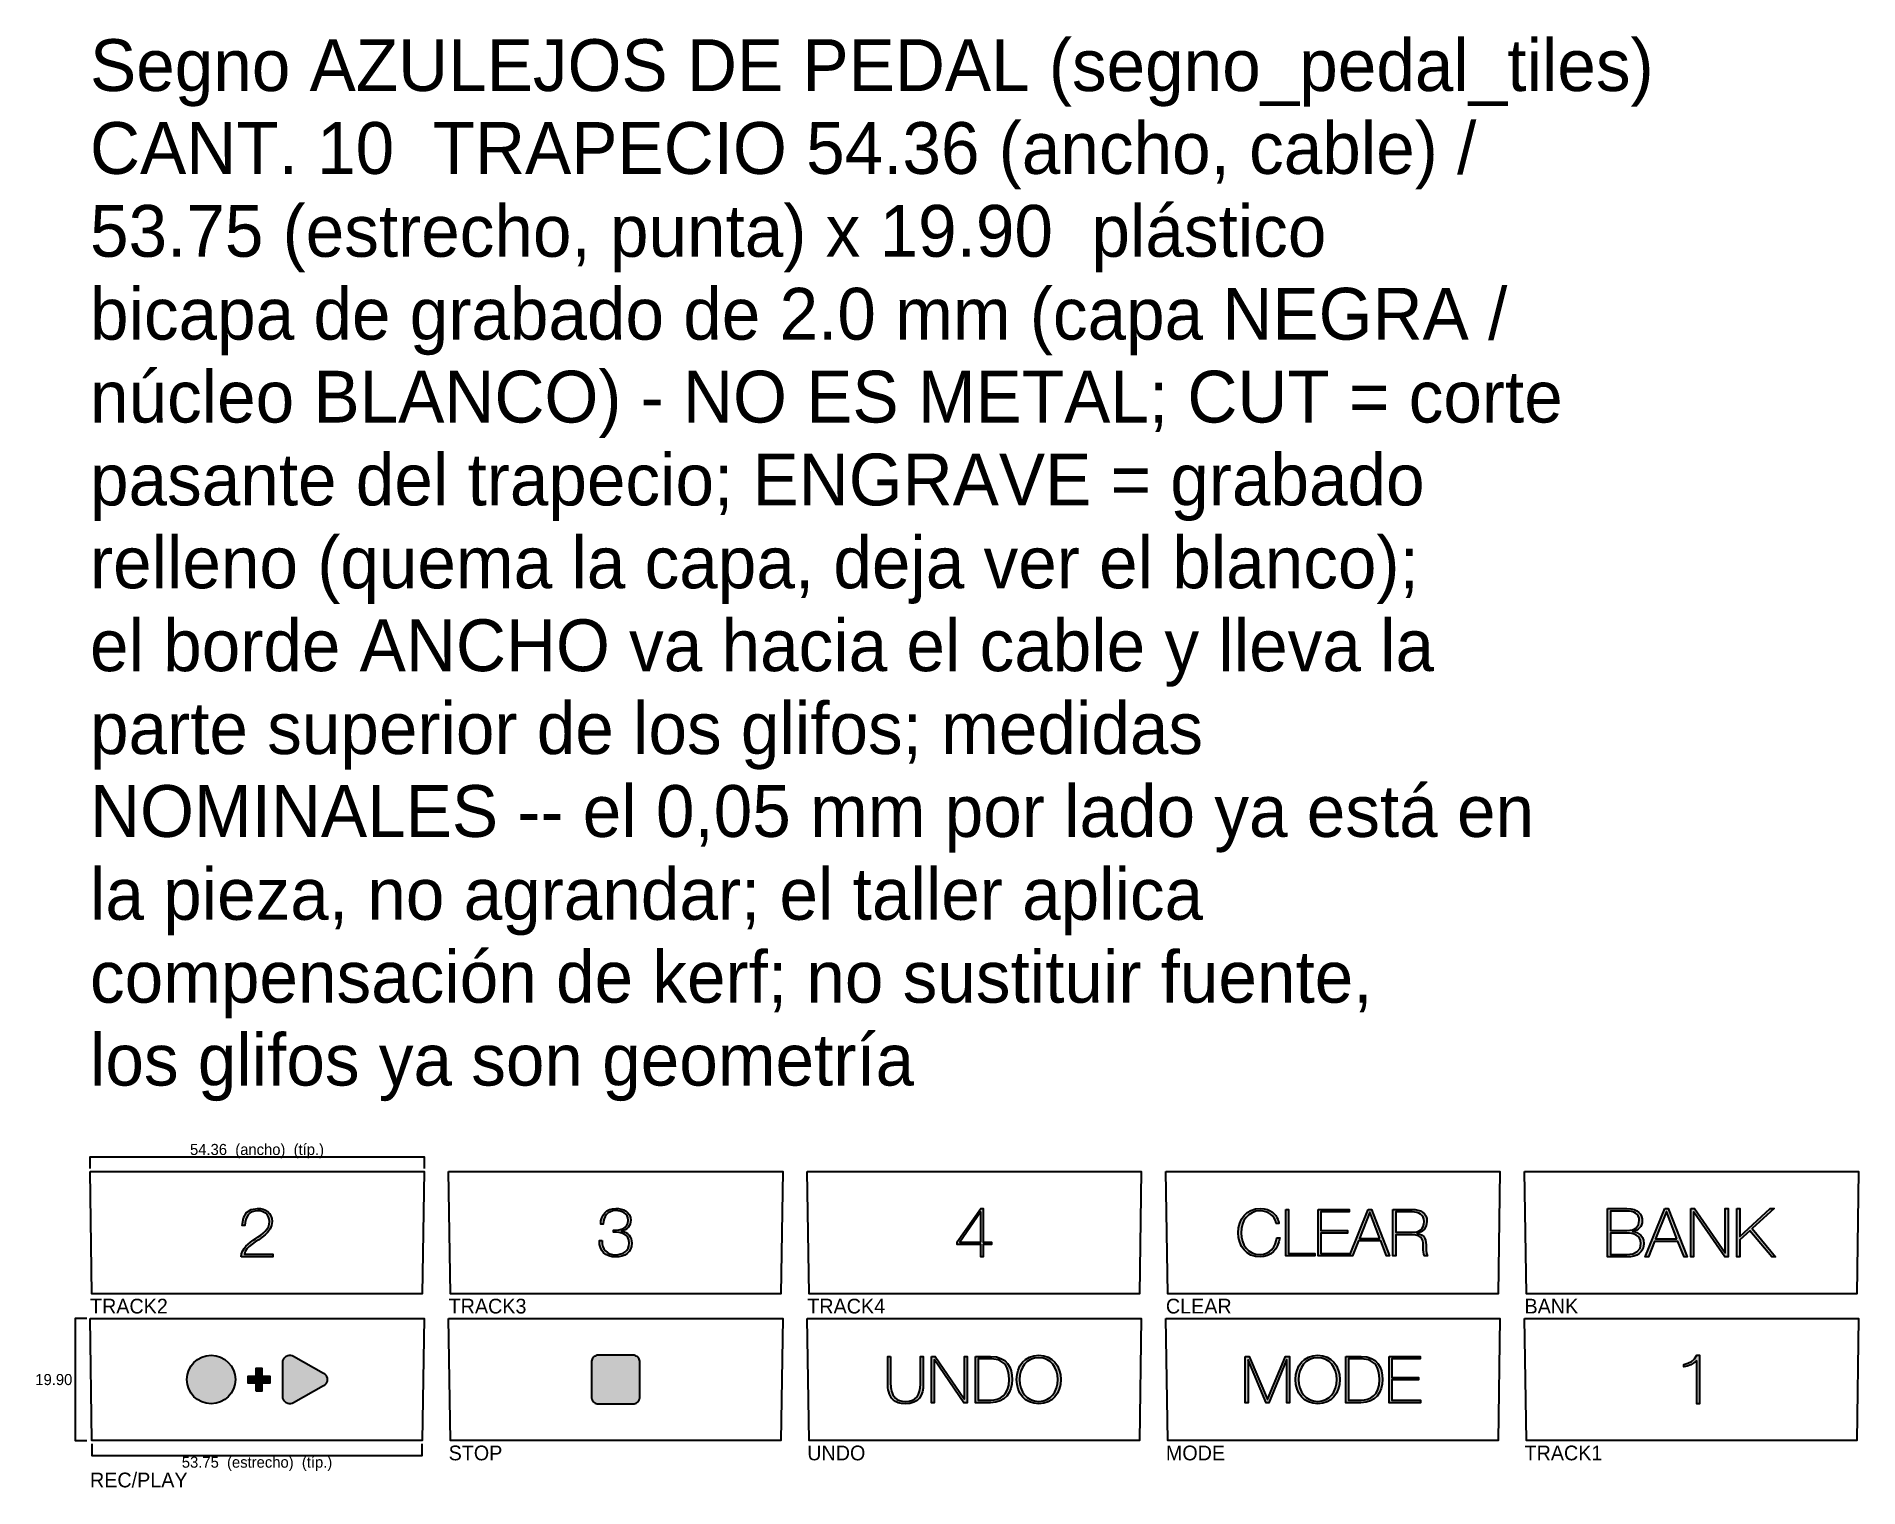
# Model space of a CAD drawing. Header units: millimetres. Extents: x -9 to 288, y -8 to 229.
import ezdxf
from ezdxf.enums import TextEntityAlignment as Align

# ---------------------------------------------------------------- set-up
doc = ezdxf.new("R2010")
doc.units = ezdxf.units.MM
doc.header["$LTSCALE"] = 4.6
for name, color, linetype in [('CUT', 7, 'Continuous'), ('ENGRAVE', 3, 'Continuous'), ('NOTE', 8, 'Continuous')]:
    doc.layers.add(name, color=color, linetype=linetype)

msp = doc.modelspace()

# ---------------------------------------------------------------- hatches: boundary and pattern name
at = {"layer": 'ENGRAVE'}
for points in [[(24.59, 29.9), (24.67, 30.41), (24.84, 30.87), (25.08, 31.29), (25.38, 31.66), (25.74, 32), (26.13, 32.32), (26.54, 32.62), (26.97, 32.9), (27.38, 33.19), (27.79, 33.47), (28.17, 33.77), (28.51, 34.08), (28.8, 34.43), (29.03, 34.8), (29.17, 35.22), (29.22, 35.68), (29.18, 36.06), (29.06, 36.4), (28.88, 36.7), (28.64, 36.95), (28.35, 37.15), (28.03, 37.3), (27.68, 37.4), (27.3, 37.43), (26.81, 37.38), (26.38, 37.24), (26.02, 37.02), (25.73, 36.74), (25.5, 36.39), (25.34, 35.98), (25.24, 35.53), (25.21, 35.04), (24.78, 35.04), (24.99, 36.27), (25.46, 37.13), (26.21, 37.63), (27.24, 37.8), (27.72, 37.77), (28.17, 37.67), (28.58, 37.51), (28.93, 37.28), (29.23, 36.98), (29.45, 36.61), (29.6, 36.18), (29.64, 35.67), (29.56, 35.03), (29.32, 34.46), (28.96, 33.96), (28.51, 33.51), (28, 33.1), (27.46, 32.71), (26.9, 32.34), (26.39, 31.98), (25.92, 31.6), (25.53, 31.21), (25.25, 30.79), (25.13, 30.33), (29.77, 30.33), (29.77, 29.9), (24.59, 29.9)], [(83.33, 32.56), (83.35, 32.05), (83.46, 31.6), (83.64, 31.21), (83.9, 30.88), (84.22, 30.62), (84.6, 30.43), (85.05, 30.3), (85.56, 30.26), (85.97, 30.29), (86.37, 30.39), (86.75, 30.54), (87.08, 30.75), (87.35, 31.01), (87.56, 31.34), (87.7, 31.72), (87.75, 32.15), (87.69, 32.64), (87.52, 33.05), (87.27, 33.37), (86.94, 33.61), (86.55, 33.77), (86.11, 33.87), (85.65, 33.91), (85.18, 33.91), (85.18, 34.27), (85.6, 34.27), (86.03, 34.31), (86.43, 34.4), (86.79, 34.55), (87.11, 34.77), (87.35, 35.05), (87.52, 35.42), (87.57, 35.87), (87.52, 36.25), (87.39, 36.57), (87.18, 36.84), (86.91, 37.06), (86.6, 37.22), (86.26, 37.34), (85.9, 37.41), (85.56, 37.44), (85.09, 37.39), (84.68, 37.27), (84.34, 37.07), (84.06, 36.81), (83.84, 36.5), (83.67, 36.13), (83.57, 35.71), (83.52, 35.26), (83.1, 35.26), (83.14, 35.8), (83.27, 36.29), (83.48, 36.72), (83.76, 37.09), (84.12, 37.39), (84.54, 37.61), (85.02, 37.75), (85.56, 37.8), (86.01, 37.77), (86.46, 37.69), (86.87, 37.55), (87.23, 37.35), (87.54, 37.08), (87.78, 36.75), (87.94, 36.35), (87.99, 35.87), (87.96, 35.54), (87.88, 35.23), (87.76, 34.95), (87.58, 34.7), (87.36, 34.49), (87.1, 34.32), (86.81, 34.2), (86.5, 34.13), (86.5, 34.1), (86.86, 34.03), (87.19, 33.89), (87.48, 33.71), (87.72, 33.47), (87.91, 33.19), (88.05, 32.87), (88.14, 32.52), (88.17, 32.15), (88.11, 31.62), (87.96, 31.16), (87.71, 30.78), (87.39, 30.46), (87.01, 30.21), (86.56, 30.04), (86.07, 29.93), (85.56, 29.9), (84.96, 29.94), (84.42, 30.08), (83.96, 30.29), (83.57, 30.59), (83.27, 30.97), (83.05, 31.42), (82.93, 31.95), (82.91, 32.56)], [(186.85, 33.85), (186.91, 34.65), (187.09, 35.4), (187.39, 36.07), (187.79, 36.65), (188.3, 37.13), (188.92, 37.49), (189.64, 37.72), (190.44, 37.8), (191.06, 37.76), (191.59, 37.63), (192.04, 37.43), (192.41, 37.19), (192.71, 36.92), (192.95, 36.63), (193.14, 36.33), (193.27, 36.05), (193.37, 35.8), (193.43, 35.59), (193.46, 35.44), (193.47, 35.37), (193, 35.37), (192.89, 35.82), (192.7, 36.22), (192.44, 36.57), (192.12, 36.86), (191.75, 37.09), (191.34, 37.26), (190.9, 37.36), (190.44, 37.4), (189.74, 37.33), (189.12, 37.11), (188.58, 36.78), (188.13, 36.35), (187.78, 35.83), (187.52, 35.22), (187.36, 34.56), (187.31, 33.85), (187.36, 33.14), (187.52, 32.48), (187.78, 31.87), (188.13, 31.35), (188.58, 30.92), (189.12, 30.59), (189.74, 30.37), (190.44, 30.3), (190.97, 30.36), (191.47, 30.53), (191.92, 30.79), (192.31, 31.13), (192.63, 31.53), (192.88, 32), (193.05, 32.5), (193.13, 33.02), (193.6, 33.02), (193.48, 32.37), (193.26, 31.77), (192.96, 31.24), (192.58, 30.78), (192.13, 30.41), (191.61, 30.13), (191.04, 29.96), (190.44, 29.9), (189.64, 29.98), (188.92, 30.21), (188.3, 30.57), (187.79, 31.05), (187.39, 31.63), (187.09, 32.3), (186.91, 33.05)], [(194.57, 37.62), (195.03, 37.62), (195.03, 30.48), (199.31, 30.48), (199.31, 30.08), (194.57, 30.08)], [(199.85, 37.62), (204.92, 37.62), (204.92, 37.22), (200.31, 37.22), (200.31, 34.2), (204.64, 34.2), (204.64, 33.8), (200.31, 33.8), (200.31, 30.48), (204.97, 30.48), (204.97, 30.08), (199.85, 30.08)], [(260.48, 37.8), (261.09, 37.8), (266.08, 30.55), (266.1, 30.55), (266.1, 37.8), (266.58, 37.8), (266.58, 29.9), (266.01, 29.9), (260.99, 37.2), (260.96, 37.2), (260.96, 29.9), (260.48, 29.9)], [(267.98, 37.8), (268.47, 37.8), (268.47, 33.25), (273.43, 37.8), (274.06, 37.8), (270.46, 34.51), (274.28, 29.9), (273.68, 29.9), (270.1, 34.18), (268.47, 32.69), (268.47, 29.9), (267.98, 29.9)], [(33.11, 6.15), (32.89, 6.05), (32.65, 6), (32.41, 6), (32.17, 6.05), (31.94, 6.15), (31.75, 6.3), (31.58, 6.48), (31.46, 6.69), (31.39, 6.92), (31.36, 7.16), (31.36, 12.74), (31.39, 12.98), (31.46, 13.21), (31.58, 13.42), (31.75, 13.6), (31.94, 13.75), (32.17, 13.85), (32.41, 13.9), (32.65, 13.9), (32.89, 13.85), (33.11, 13.75), (38, 10.97), (38.2, 10.82), (38.37, 10.64), (38.49, 10.43), (38.57, 10.19), (38.59, 9.95), (38.57, 9.71), (38.49, 9.47), (38.37, 9.26), (38.2, 9.08), (38, 8.93)], [(81.59, 7.13), (81.6, 6.95), (81.64, 6.78), (81.71, 6.62), (81.8, 6.47), (81.92, 6.33), (82.05, 6.22), (82.2, 6.12), (82.37, 6.06), (82.54, 6.01), (82.72, 6), (88.36, 6), (88.54, 6.01), (88.71, 6.06), (88.87, 6.12), (89.02, 6.22), (89.16, 6.33), (89.27, 6.47), (89.37, 6.62), (89.43, 6.78), (89.47, 6.95), (89.49, 7.13), (89.49, 12.77), (89.47, 12.95), (89.43, 13.12), (89.37, 13.28), (89.27, 13.43), (89.16, 13.57), (89.02, 13.68), (88.87, 13.78), (88.71, 13.84), (88.54, 13.89), (88.36, 13.9), (82.72, 13.9), (82.54, 13.89), (82.37, 13.84), (82.2, 13.78), (82.05, 13.68), (81.92, 13.57), (81.8, 13.43), (81.71, 13.28), (81.64, 13.12), (81.6, 12.95), (81.59, 12.77)], [(130.29, 13.72), (130.29, 9.2), (130.3, 8.96), (130.31, 8.68), (130.35, 8.38), (130.42, 8.08), (130.52, 7.77), (130.66, 7.46), (130.84, 7.18), (131.07, 6.92), (131.37, 6.71), (131.72, 6.54), (132.15, 6.44), (132.66, 6.4), (133.3, 6.45), (133.83, 6.6), (134.25, 6.83), (134.59, 7.16), (134.84, 7.56), (135, 8.04), (135.1, 8.59), (135.13, 9.2), (135.13, 13.72), (135.6, 13.72), (135.6, 9.2), (135.56, 8.55), (135.45, 7.94), (135.26, 7.4), (134.97, 6.93), (134.58, 6.54), (134.07, 6.25), (133.43, 6.06), (132.66, 6), (132.04, 6.04), (131.52, 6.17), (131.08, 6.36), (130.73, 6.61), (130.45, 6.9), (130.24, 7.22), (130.08, 7.58), (129.97, 7.93), (129.89, 8.28), (129.85, 8.61), (129.83, 8.93), (129.83, 9.2), (129.83, 13.72)], [(136.93, 13.72), (137.51, 13.72), (142.27, 6.8), (142.29, 6.8), (142.29, 13.72), (142.76, 13.72), (142.76, 6.18), (142.21, 6.18), (137.41, 13.15), (137.39, 13.15), (137.39, 6.18), (136.93, 6.18)], [(187.99, 13.72), (188.65, 13.72), (191.6, 6.7), (191.62, 6.7), (194.54, 13.72), (195.2, 13.72), (195.2, 6.18), (194.74, 6.18), (194.74, 13.15), (194.72, 13.15), (191.84, 6.18), (191.38, 6.18), (188.47, 13.15), (188.45, 13.15), (188.45, 6.18), (187.99, 6.18)], [(211.4, 13.72), (216.47, 13.72), (216.47, 13.32), (211.87, 13.32), (211.87, 10.3), (216.2, 10.3), (216.2, 9.9), (211.87, 9.9), (211.87, 6.58), (216.53, 6.58), (216.53, 6.18), (211.4, 6.18)], [(261.46, 13.05), (261, 12.65), (260.48, 12.35), (259.92, 12.15), (259.34, 12.04), (259.34, 12.42), (259.99, 12.59), (260.59, 12.9), (261.1, 13.34), (261.5, 13.9), (261.89, 13.9), (261.89, 6), (261.46, 6)], [(27.01, 8.13), (28.02, 8.13), (28.02, 9.44), (29.34, 9.44), (29.34, 10.46), (28.02, 10.46), (28.02, 11.77), (27.01, 11.77), (27.01, 10.46), (25.69, 10.46), (25.69, 9.44), (27.01, 9.44)]]:
    msp.add_hatch(color=256, dxfattribs=at).paths.add_polyline_path(points)
h = msp.add_hatch(color=256, dxfattribs=at)
h.paths.add_polyline_path([(141.09, 32.35), (144.94, 37.8), (145.37, 37.8), (145.37, 32.29), (146.7, 32.29), (146.7, 31.91), (145.37, 31.91), (145.37, 29.9), (144.94, 29.9), (144.94, 31.91), (141.09, 31.91)])
h.paths.add_polyline_path([(144.94, 32.29), (144.94, 37.2), (144.92, 37.2), (141.53, 32.29)])
h = msp.add_hatch(color=256, dxfattribs=at)
h.paths.add_polyline_path([(208, 37.62), (208.51, 37.62), (211.49, 30.08), (210.99, 30.08), (210.04, 32.5), (206.43, 32.5), (205.47, 30.08), (204.97, 30.08)])
h.paths.add_polyline_path([(209.89, 32.9), (208.28, 37.17), (208.26, 37.17), (206.58, 32.9)])
h = msp.add_hatch(color=256, dxfattribs=at)
h.paths.add_polyline_path([(212.03, 37.62), (215.17, 37.62), (215.65, 37.6), (216.1, 37.52), (216.51, 37.39), (216.86, 37.19), (217.16, 36.93), (217.38, 36.6), (217.52, 36.18), (217.56, 35.68), (217.45, 34.98), (217.13, 34.39), (216.62, 33.97), (215.95, 33.75), (215.95, 33.72), (216.41, 33.62), (216.76, 33.45), (217.03, 33.21), (217.21, 32.93), (217.33, 32.61), (217.4, 32.25), (217.43, 31.89), (217.44, 31.52), (217.44, 31.08), (217.45, 30.88), (217.47, 30.69), (217.49, 30.51), (217.54, 30.34), (217.59, 30.2), (217.67, 30.08), (217.15, 30.08), (217.03, 30.37), (216.99, 30.7), (216.97, 31.06), (216.97, 31.43), (216.96, 31.81), (216.94, 32.19), (216.87, 32.54), (216.74, 32.86), (216.52, 33.12), (216.2, 33.33), (215.76, 33.47), (215.17, 33.51), (212.49, 33.51), (212.49, 30.08), (212.03, 30.08)])
h.paths.add_polyline_path([(215.17, 33.91), (215.57, 33.94), (215.94, 34.01), (216.27, 34.14), (216.55, 34.33), (216.77, 34.57), (216.95, 34.86), (217.06, 35.22), (217.1, 35.65), (217.06, 36.04), (216.94, 36.37), (216.75, 36.64), (216.52, 36.86), (216.23, 37.02), (215.9, 37.13), (215.55, 37.2), (215.17, 37.22), (212.49, 37.22), (212.49, 33.91)])
h = msp.add_hatch(color=256, dxfattribs=at)
h.paths.add_polyline_path([(246.95, 37.8), (250.11, 37.8), (250.76, 37.76), (251.29, 37.62), (251.72, 37.42), (252.06, 37.16), (252.31, 36.85), (252.47, 36.5), (252.57, 36.13), (252.6, 35.75), (252.57, 35.44), (252.49, 35.14), (252.36, 34.87), (252.17, 34.63), (251.95, 34.43), (251.69, 34.26), (251.39, 34.14), (251.06, 34.07), (251.09, 34.05), (251.22, 34.04), (251.45, 33.98), (251.74, 33.87), (252.05, 33.69), (252.35, 33.43), (252.62, 33.09), (252.8, 32.66), (252.87, 32.11), (252.82, 31.6), (252.67, 31.16), (252.43, 30.78), (252.11, 30.47), (251.71, 30.22), (251.24, 30.04), (250.7, 29.94), (250.11, 29.9), (246.95, 29.9)])
h.paths.add_polyline_path([(250.11, 34.21), (250.99, 34.33), (251.62, 34.66), (251.99, 35.18), (252.11, 35.84), (252.07, 36.24), (251.95, 36.57), (251.75, 36.83), (251.51, 37.04), (251.21, 37.2), (250.87, 37.3), (250.5, 37.36), (250.11, 37.38), (247.43, 37.38), (247.43, 34.21)])
h.paths.add_polyline_path([(250.11, 30.32), (251.06, 30.43), (251.78, 30.77), (252.23, 31.33), (252.38, 32.11), (252.33, 32.58), (252.17, 32.95), (251.93, 33.24), (251.63, 33.46), (251.29, 33.62), (250.9, 33.72), (250.5, 33.78), (250.11, 33.79), (247.43, 33.79), (247.43, 30.32)])
h = msp.add_hatch(color=256, dxfattribs=at)
h.paths.add_polyline_path([(256.26, 37.8), (256.79, 37.8), (259.91, 29.9), (259.39, 29.9), (258.4, 32.43), (254.61, 32.43), (253.61, 29.9), (253.09, 29.9)])
h.paths.add_polyline_path([(258.24, 32.85), (256.55, 37.32), (256.53, 37.32), (254.77, 32.85)])
h = msp.add_hatch(color=256, dxfattribs=at)
edge = h.paths.add_edge_path()
edge.add_arc((19.71, 9.95), 3.95, 0, 360)
h = msp.add_hatch(color=256, dxfattribs=at)
h.paths.add_polyline_path([(144.09, 13.72), (146.56, 13.72), (147.49, 13.64), (148.24, 13.4), (148.85, 13.04), (149.32, 12.56), (149.66, 11.99), (149.88, 11.36), (150, 10.67), (150.04, 9.96), (149.99, 9.19), (149.84, 8.47), (149.58, 7.82), (149.2, 7.27), (148.71, 6.81), (148.11, 6.47), (147.38, 6.25), (146.54, 6.18), (144.09, 6.18)])
h.paths.add_polyline_path([(146.58, 6.58), (147.11, 6.62), (147.64, 6.74), (148.15, 6.96), (148.61, 7.29), (149, 7.75), (149.31, 8.33), (149.51, 9.06), (149.58, 9.96), (149.54, 10.68), (149.43, 11.28), (149.25, 11.79), (149.02, 12.21), (148.76, 12.54), (148.45, 12.8), (148.13, 12.99), (147.79, 13.13), (147.45, 13.23), (147.1, 13.28), (146.78, 13.31), (146.49, 13.32), (144.55, 13.32), (144.55, 6.58)])
h = msp.add_hatch(color=256, dxfattribs=at)
h.paths.add_polyline_path([(157.97, 9.95), (157.91, 9.15), (157.72, 8.4), (157.43, 7.73), (157.02, 7.15), (156.51, 6.67), (155.9, 6.31), (155.19, 6.08), (154.39, 6), (153.58, 6.08), (152.87, 6.31), (152.25, 6.67), (151.74, 7.15), (151.33, 7.73), (151.04, 8.4), (150.85, 9.15), (150.79, 9.95), (150.85, 10.75), (151.04, 11.5), (151.33, 12.17), (151.74, 12.75), (152.25, 13.23), (152.87, 13.59), (153.58, 13.82), (154.39, 13.9), (155.19, 13.82), (155.9, 13.59), (156.51, 13.23), (157.02, 12.75), (157.43, 12.17), (157.72, 11.5), (157.91, 10.75)])
h.paths.add_polyline_path([(151.26, 9.95), (151.31, 9.24), (151.47, 8.58), (151.73, 7.97), (152.08, 7.45), (152.53, 7.02), (153.06, 6.69), (153.69, 6.47), (154.39, 6.4), (155.08, 6.47), (155.7, 6.69), (156.23, 7.02), (156.68, 7.45), (157.03, 7.97), (157.29, 8.58), (157.45, 9.24), (157.5, 9.95), (157.45, 10.66), (157.29, 11.32), (157.03, 11.93), (156.68, 12.45), (156.23, 12.88), (155.7, 13.21), (155.08, 13.43), (154.39, 13.5), (153.69, 13.43), (153.06, 13.21), (152.53, 12.88), (152.08, 12.45), (151.73, 11.93), (151.47, 11.32), (151.31, 10.66)])
h = msp.add_hatch(color=256, dxfattribs=at)
h.paths.add_polyline_path([(203.37, 9.95), (203.31, 9.15), (203.12, 8.4), (202.83, 7.73), (202.42, 7.15), (201.91, 6.67), (201.3, 6.31), (200.59, 6.08), (199.79, 6), (198.98, 6.08), (198.27, 6.31), (197.65, 6.67), (197.14, 7.15), (196.73, 7.73), (196.44, 8.4), (196.25, 9.15), (196.19, 9.95), (196.25, 10.75), (196.44, 11.5), (196.73, 12.17), (197.14, 12.75), (197.65, 13.23), (198.27, 13.59), (198.98, 13.82), (199.79, 13.9), (200.59, 13.82), (201.3, 13.59), (201.91, 13.23), (202.42, 12.75), (202.83, 12.17), (203.12, 11.5), (203.31, 10.75)])
h.paths.add_polyline_path([(196.66, 9.95), (196.71, 9.24), (196.87, 8.58), (197.13, 7.97), (197.48, 7.45), (197.93, 7.02), (198.46, 6.69), (199.09, 6.47), (199.79, 6.4), (200.48, 6.47), (201.1, 6.69), (201.63, 7.02), (202.08, 7.45), (202.43, 7.97), (202.69, 8.58), (202.85, 9.24), (202.9, 9.95), (202.85, 10.66), (202.69, 11.32), (202.43, 11.93), (202.08, 12.45), (201.63, 12.88), (201.1, 13.21), (200.48, 13.43), (199.79, 13.5), (199.09, 13.43), (198.46, 13.21), (197.93, 12.88), (197.48, 12.45), (197.13, 11.93), (196.87, 11.32), (196.71, 10.66)])
h = msp.add_hatch(color=256, dxfattribs=at)
h.paths.add_polyline_path([(204.36, 13.72), (206.83, 13.72), (207.76, 13.64), (208.51, 13.4), (209.12, 13.04), (209.59, 12.56), (209.93, 11.99), (210.15, 11.36), (210.27, 10.67), (210.32, 9.96), (210.26, 9.19), (210.11, 8.47), (209.85, 7.82), (209.47, 7.27), (208.98, 6.81), (208.38, 6.47), (207.65, 6.25), (206.81, 6.18), (204.36, 6.18)])
h.paths.add_polyline_path([(206.85, 6.58), (207.38, 6.62), (207.91, 6.74), (208.42, 6.96), (208.88, 7.29), (209.27, 7.75), (209.58, 8.33), (209.78, 9.06), (209.85, 9.96), (209.81, 10.68), (209.7, 11.28), (209.52, 11.79), (209.3, 12.21), (209.03, 12.54), (208.72, 12.8), (208.4, 12.99), (208.06, 13.13), (207.72, 13.23), (207.37, 13.28), (207.05, 13.31), (206.76, 13.32), (204.82, 13.32), (204.82, 6.58)])

# ---------------------------------------------------------------- linework, layer by layer
at = {"layer": 'CUT'}
for points in [[(0, 43.8), (54.36, 43.8), (54.06, 23.9), (0.3, 23.9), (0, 43.8)], [(58.36, 43.8), (112.72, 43.8), (112.42, 23.9), (58.66, 23.9), (58.36, 43.8)], [(116.72, 43.8), (171.08, 43.8), (170.78, 23.9), (117.02, 23.9), (116.72, 43.8)], [(175.08, 43.8), (229.44, 43.8), (229.13, 23.9), (175.38, 23.9), (175.08, 43.8)], [(233.44, 43.8), (287.8, 43.8), (287.49, 23.9), (233.74, 23.9), (233.44, 43.8)], [(0, 19.9), (54.36, 19.9), (54.06, 0), (0.3, 0), (0, 19.9)], [(58.36, 19.9), (112.72, 19.9), (112.42, 0), (58.66, 0), (58.36, 19.9)], [(116.72, 19.9), (171.08, 19.9), (170.78, 0), (117.02, 0), (116.72, 19.9)], [(175.08, 19.9), (229.44, 19.9), (229.13, 0), (175.38, 0), (175.08, 19.9)], [(233.44, 19.9), (287.8, 19.9), (287.49, 0), (233.74, 0), (233.44, 19.9)]]:
    msp.add_lwpolyline(points, close=True, dxfattribs=at)
at = {"layer": 'ENGRAVE'}
for points in [[(24.59, 29.9), (24.67, 30.41), (24.84, 30.87), (25.08, 31.29), (25.38, 31.66), (25.74, 32), (26.13, 32.32), (26.54, 32.62), (26.97, 32.9), (27.38, 33.19), (27.79, 33.47), (28.17, 33.77), (28.51, 34.08), (28.8, 34.43), (29.03, 34.8), (29.17, 35.22), (29.22, 35.68), (29.18, 36.06), (29.06, 36.4), (28.88, 36.7), (28.64, 36.95), (28.35, 37.15), (28.03, 37.3), (27.68, 37.4), (27.3, 37.43), (26.81, 37.38), (26.38, 37.24), (26.02, 37.02), (25.73, 36.74), (25.5, 36.39), (25.34, 35.98), (25.24, 35.53), (25.21, 35.04), (24.78, 35.04), (24.99, 36.27), (25.46, 37.13), (26.21, 37.63), (27.24, 37.8), (27.72, 37.77), (28.17, 37.67), (28.58, 37.51), (28.93, 37.28), (29.23, 36.98), (29.45, 36.61), (29.6, 36.18), (29.64, 35.67), (29.56, 35.03), (29.32, 34.46), (28.96, 33.96), (28.51, 33.51), (28, 33.1), (27.46, 32.71), (26.9, 32.34), (26.39, 31.98), (25.92, 31.6), (25.53, 31.21), (25.25, 30.79), (25.13, 30.33), (29.77, 30.33), (29.77, 29.9), (24.59, 29.9)], [(83.33, 32.56), (83.35, 32.05), (83.46, 31.6), (83.64, 31.21), (83.9, 30.88), (84.22, 30.62), (84.6, 30.43), (85.05, 30.3), (85.56, 30.26), (85.97, 30.29), (86.37, 30.39), (86.75, 30.54), (87.08, 30.75), (87.35, 31.01), (87.56, 31.34), (87.7, 31.72), (87.75, 32.15), (87.69, 32.64), (87.52, 33.05), (87.27, 33.37), (86.94, 33.61), (86.55, 33.77), (86.11, 33.87), (85.65, 33.91), (85.18, 33.91), (85.18, 34.27), (85.6, 34.27), (86.03, 34.31), (86.43, 34.4), (86.79, 34.55), (87.11, 34.77), (87.35, 35.05), (87.52, 35.42), (87.57, 35.87), (87.52, 36.25), (87.39, 36.57), (87.18, 36.84), (86.91, 37.06), (86.6, 37.22), (86.26, 37.34), (85.9, 37.41), (85.56, 37.44), (85.09, 37.39), (84.68, 37.27), (84.34, 37.07), (84.06, 36.81), (83.84, 36.5), (83.67, 36.13), (83.57, 35.71), (83.52, 35.26), (83.1, 35.26), (83.14, 35.8), (83.27, 36.29), (83.48, 36.72), (83.76, 37.09), (84.12, 37.39), (84.54, 37.61), (85.02, 37.75), (85.56, 37.8), (86.01, 37.77), (86.46, 37.69), (86.87, 37.55), (87.23, 37.35), (87.54, 37.08), (87.78, 36.75), (87.94, 36.35), (87.99, 35.87), (87.96, 35.54), (87.88, 35.23), (87.76, 34.95), (87.58, 34.7), (87.36, 34.49), (87.1, 34.32), (86.81, 34.2), (86.5, 34.13), (86.5, 34.1), (86.86, 34.03), (87.19, 33.89), (87.48, 33.71), (87.72, 33.47), (87.91, 33.19), (88.05, 32.87), (88.14, 32.52), (88.17, 32.15), (88.11, 31.62), (87.96, 31.16), (87.71, 30.78), (87.39, 30.46), (87.01, 30.21), (86.56, 30.04), (86.07, 29.93), (85.56, 29.9), (84.96, 29.94), (84.42, 30.08), (83.96, 30.29), (83.57, 30.59), (83.27, 30.97), (83.05, 31.42), (82.93, 31.95), (82.91, 32.56)], [(141.09, 32.35), (144.94, 37.8), (145.37, 37.8), (145.37, 32.29), (146.7, 32.29), (146.7, 31.91), (145.37, 31.91), (145.37, 29.9), (144.94, 29.9), (144.94, 31.91), (141.09, 31.91)], [(144.94, 32.29), (144.94, 37.2), (144.92, 37.2), (141.53, 32.29)], [(186.85, 33.85), (186.91, 34.65), (187.09, 35.4), (187.39, 36.07), (187.79, 36.65), (188.3, 37.13), (188.92, 37.49), (189.64, 37.72), (190.44, 37.8), (191.06, 37.76), (191.59, 37.63), (192.04, 37.43), (192.41, 37.19), (192.71, 36.92), (192.95, 36.63), (193.14, 36.33), (193.27, 36.05), (193.37, 35.8), (193.43, 35.59), (193.46, 35.44), (193.47, 35.37), (193, 35.37), (192.89, 35.82), (192.7, 36.22), (192.44, 36.57), (192.12, 36.86), (191.75, 37.09), (191.34, 37.26), (190.9, 37.36), (190.44, 37.4), (189.74, 37.33), (189.12, 37.11), (188.58, 36.78), (188.13, 36.35), (187.78, 35.83), (187.52, 35.22), (187.36, 34.56), (187.31, 33.85), (187.36, 33.14), (187.52, 32.48), (187.78, 31.87), (188.13, 31.35), (188.58, 30.92), (189.12, 30.59), (189.74, 30.37), (190.44, 30.3), (190.97, 30.36), (191.47, 30.53), (191.92, 30.79), (192.31, 31.13), (192.63, 31.53), (192.88, 32), (193.05, 32.5), (193.13, 33.02), (193.6, 33.02), (193.48, 32.37), (193.26, 31.77), (192.96, 31.24), (192.58, 30.78), (192.13, 30.41), (191.61, 30.13), (191.04, 29.96), (190.44, 29.9), (189.64, 29.98), (188.92, 30.21), (188.3, 30.57), (187.79, 31.05), (187.39, 31.63), (187.09, 32.3), (186.91, 33.05)], [(194.57, 37.62), (195.03, 37.62), (195.03, 30.48), (199.31, 30.48), (199.31, 30.08), (194.57, 30.08)], [(199.85, 37.62), (204.92, 37.62), (204.92, 37.22), (200.31, 37.22), (200.31, 34.2), (204.64, 34.2), (204.64, 33.8), (200.31, 33.8), (200.31, 30.48), (204.97, 30.48), (204.97, 30.08), (199.85, 30.08)], [(208, 37.62), (208.51, 37.62), (211.49, 30.08), (210.99, 30.08), (210.04, 32.5), (206.43, 32.5), (205.47, 30.08), (204.97, 30.08)], [(209.89, 32.9), (208.28, 37.17), (208.26, 37.17), (206.58, 32.9)], [(212.03, 37.62), (215.17, 37.62), (215.65, 37.6), (216.1, 37.52), (216.51, 37.39), (216.86, 37.19), (217.16, 36.93), (217.38, 36.6), (217.52, 36.18), (217.56, 35.68), (217.45, 34.98), (217.13, 34.39), (216.62, 33.97), (215.95, 33.75), (215.95, 33.72), (216.41, 33.62), (216.76, 33.45), (217.03, 33.21), (217.21, 32.93), (217.33, 32.61), (217.4, 32.25), (217.43, 31.89), (217.44, 31.52), (217.44, 31.08), (217.45, 30.88), (217.47, 30.69), (217.49, 30.51), (217.54, 30.34), (217.59, 30.2), (217.67, 30.08), (217.15, 30.08), (217.03, 30.37), (216.99, 30.7), (216.97, 31.06), (216.97, 31.43), (216.96, 31.81), (216.94, 32.19), (216.87, 32.54), (216.74, 32.86), (216.52, 33.12), (216.2, 33.33), (215.76, 33.47), (215.17, 33.51), (212.49, 33.51), (212.49, 30.08), (212.03, 30.08)], [(215.17, 33.91), (215.57, 33.94), (215.94, 34.01), (216.27, 34.14), (216.55, 34.33), (216.77, 34.57), (216.95, 34.86), (217.06, 35.22), (217.1, 35.65), (217.06, 36.04), (216.94, 36.37), (216.75, 36.64), (216.52, 36.86), (216.23, 37.02), (215.9, 37.13), (215.55, 37.2), (215.17, 37.22), (212.49, 37.22), (212.49, 33.91)], [(246.95, 37.8), (250.11, 37.8), (250.76, 37.76), (251.29, 37.62), (251.72, 37.42), (252.06, 37.16), (252.31, 36.85), (252.47, 36.5), (252.57, 36.13), (252.6, 35.75), (252.57, 35.44), (252.49, 35.14), (252.36, 34.87), (252.17, 34.63), (251.95, 34.43), (251.69, 34.26), (251.39, 34.14), (251.06, 34.07), (251.09, 34.05), (251.22, 34.04), (251.45, 33.98), (251.74, 33.87), (252.05, 33.69), (252.35, 33.43), (252.62, 33.09), (252.8, 32.66), (252.87, 32.11), (252.82, 31.6), (252.67, 31.16), (252.43, 30.78), (252.11, 30.47), (251.71, 30.22), (251.24, 30.04), (250.7, 29.94), (250.11, 29.9), (246.95, 29.9)], [(250.11, 34.21), (250.99, 34.33), (251.62, 34.66), (251.99, 35.18), (252.11, 35.84), (252.07, 36.24), (251.95, 36.57), (251.75, 36.83), (251.51, 37.04), (251.21, 37.2), (250.87, 37.3), (250.5, 37.36), (250.11, 37.38), (247.43, 37.38), (247.43, 34.21)], [(256.26, 37.8), (256.79, 37.8), (259.91, 29.9), (259.39, 29.9), (258.4, 32.43), (254.61, 32.43), (253.61, 29.9), (253.09, 29.9)], [(258.24, 32.85), (256.55, 37.32), (256.53, 37.32), (254.77, 32.85)], [(260.48, 37.8), (261.09, 37.8), (266.08, 30.55), (266.1, 30.55), (266.1, 37.8), (266.58, 37.8), (266.58, 29.9), (266.01, 29.9), (260.99, 37.2), (260.96, 37.2), (260.96, 29.9), (260.48, 29.9)], [(267.98, 37.8), (268.47, 37.8), (268.47, 33.25), (273.43, 37.8), (274.06, 37.8), (270.46, 34.51), (274.28, 29.9), (273.68, 29.9), (270.1, 34.18), (268.47, 32.69), (268.47, 29.9), (267.98, 29.9)], [(250.11, 30.32), (251.06, 30.43), (251.78, 30.77), (252.23, 31.33), (252.38, 32.11), (252.33, 32.58), (252.17, 32.95), (251.93, 33.24), (251.63, 33.46), (251.29, 33.62), (250.9, 33.72), (250.5, 33.78), (250.11, 33.79), (247.43, 33.79), (247.43, 30.32)], [(33.11, 6.15), (32.89, 6.05), (32.65, 6), (32.41, 6), (32.17, 6.05), (31.94, 6.15), (31.75, 6.3), (31.58, 6.48), (31.46, 6.69), (31.39, 6.92), (31.36, 7.16), (31.36, 12.74), (31.39, 12.98), (31.46, 13.21), (31.58, 13.42), (31.75, 13.6), (31.94, 13.75), (32.17, 13.85), (32.41, 13.9), (32.65, 13.9), (32.89, 13.85), (33.11, 13.75), (38, 10.97), (38.2, 10.82), (38.37, 10.64), (38.49, 10.43), (38.57, 10.19), (38.59, 9.95), (38.57, 9.71), (38.49, 9.47), (38.37, 9.26), (38.2, 9.08), (38, 8.93)], [(81.59, 7.13), (81.6, 6.95), (81.64, 6.78), (81.71, 6.62), (81.8, 6.47), (81.92, 6.33), (82.05, 6.22), (82.2, 6.12), (82.37, 6.06), (82.54, 6.01), (82.72, 6), (88.36, 6), (88.54, 6.01), (88.71, 6.06), (88.87, 6.12), (89.02, 6.22), (89.16, 6.33), (89.27, 6.47), (89.37, 6.62), (89.43, 6.78), (89.47, 6.95), (89.49, 7.13), (89.49, 12.77), (89.47, 12.95), (89.43, 13.12), (89.37, 13.28), (89.27, 13.43), (89.16, 13.57), (89.02, 13.68), (88.87, 13.78), (88.71, 13.84), (88.54, 13.89), (88.36, 13.9), (82.72, 13.9), (82.54, 13.89), (82.37, 13.84), (82.2, 13.78), (82.05, 13.68), (81.92, 13.57), (81.8, 13.43), (81.71, 13.28), (81.64, 13.12), (81.6, 12.95), (81.59, 12.77)], [(130.29, 13.72), (130.29, 9.2), (130.3, 8.96), (130.31, 8.68), (130.35, 8.38), (130.42, 8.08), (130.52, 7.77), (130.66, 7.46), (130.84, 7.18), (131.07, 6.92), (131.37, 6.71), (131.72, 6.54), (132.15, 6.44), (132.66, 6.4), (133.3, 6.45), (133.83, 6.6), (134.25, 6.83), (134.59, 7.16), (134.84, 7.56), (135, 8.04), (135.1, 8.59), (135.13, 9.2), (135.13, 13.72), (135.6, 13.72), (135.6, 9.2), (135.56, 8.55), (135.45, 7.94), (135.26, 7.4), (134.97, 6.93), (134.58, 6.54), (134.07, 6.25), (133.43, 6.06), (132.66, 6), (132.04, 6.04), (131.52, 6.17), (131.08, 6.36), (130.73, 6.61), (130.45, 6.9), (130.24, 7.22), (130.08, 7.58), (129.97, 7.93), (129.89, 8.28), (129.85, 8.61), (129.83, 8.93), (129.83, 9.2), (129.83, 13.72)], [(136.93, 13.72), (137.51, 13.72), (142.27, 6.8), (142.29, 6.8), (142.29, 13.72), (142.76, 13.72), (142.76, 6.18), (142.21, 6.18), (137.41, 13.15), (137.39, 13.15), (137.39, 6.18), (136.93, 6.18)], [(144.09, 13.72), (146.56, 13.72), (147.49, 13.64), (148.24, 13.4), (148.85, 13.04), (149.32, 12.56), (149.66, 11.99), (149.88, 11.36), (150, 10.67), (150.04, 9.96), (149.99, 9.19), (149.84, 8.47), (149.58, 7.82), (149.2, 7.27), (148.71, 6.81), (148.11, 6.47), (147.38, 6.25), (146.54, 6.18), (144.09, 6.18)], [(146.58, 6.58), (147.11, 6.62), (147.64, 6.74), (148.15, 6.96), (148.61, 7.29), (149, 7.75), (149.31, 8.33), (149.51, 9.06), (149.58, 9.96), (149.54, 10.68), (149.43, 11.28), (149.25, 11.79), (149.02, 12.21), (148.76, 12.54), (148.45, 12.8), (148.13, 12.99), (147.79, 13.13), (147.45, 13.23), (147.1, 13.28), (146.78, 13.31), (146.49, 13.32), (144.55, 13.32), (144.55, 6.58)], [(157.97, 9.95), (157.91, 9.15), (157.72, 8.4), (157.43, 7.73), (157.02, 7.15), (156.51, 6.67), (155.9, 6.31), (155.19, 6.08), (154.39, 6), (153.58, 6.08), (152.87, 6.31), (152.25, 6.67), (151.74, 7.15), (151.33, 7.73), (151.04, 8.4), (150.85, 9.15), (150.79, 9.95), (150.85, 10.75), (151.04, 11.5), (151.33, 12.17), (151.74, 12.75), (152.25, 13.23), (152.87, 13.59), (153.58, 13.82), (154.39, 13.9), (155.19, 13.82), (155.9, 13.59), (156.51, 13.23), (157.02, 12.75), (157.43, 12.17), (157.72, 11.5), (157.91, 10.75)], [(151.26, 9.95), (151.31, 9.24), (151.47, 8.58), (151.73, 7.97), (152.08, 7.45), (152.53, 7.02), (153.06, 6.69), (153.69, 6.47), (154.39, 6.4), (155.08, 6.47), (155.7, 6.69), (156.23, 7.02), (156.68, 7.45), (157.03, 7.97), (157.29, 8.58), (157.45, 9.24), (157.5, 9.95), (157.45, 10.66), (157.29, 11.32), (157.03, 11.93), (156.68, 12.45), (156.23, 12.88), (155.7, 13.21), (155.08, 13.43), (154.39, 13.5), (153.69, 13.43), (153.06, 13.21), (152.53, 12.88), (152.08, 12.45), (151.73, 11.93), (151.47, 11.32), (151.31, 10.66)], [(187.99, 13.72), (188.65, 13.72), (191.6, 6.7), (191.62, 6.7), (194.54, 13.72), (195.2, 13.72), (195.2, 6.18), (194.74, 6.18), (194.74, 13.15), (194.72, 13.15), (191.84, 6.18), (191.38, 6.18), (188.47, 13.15), (188.45, 13.15), (188.45, 6.18), (187.99, 6.18)], [(203.37, 9.95), (203.31, 9.15), (203.12, 8.4), (202.83, 7.73), (202.42, 7.15), (201.91, 6.67), (201.3, 6.31), (200.59, 6.08), (199.79, 6), (198.98, 6.08), (198.27, 6.31), (197.65, 6.67), (197.14, 7.15), (196.73, 7.73), (196.44, 8.4), (196.25, 9.15), (196.19, 9.95), (196.25, 10.75), (196.44, 11.5), (196.73, 12.17), (197.14, 12.75), (197.65, 13.23), (198.27, 13.59), (198.98, 13.82), (199.79, 13.9), (200.59, 13.82), (201.3, 13.59), (201.91, 13.23), (202.42, 12.75), (202.83, 12.17), (203.12, 11.5), (203.31, 10.75)], [(196.66, 9.95), (196.71, 9.24), (196.87, 8.58), (197.13, 7.97), (197.48, 7.45), (197.93, 7.02), (198.46, 6.69), (199.09, 6.47), (199.79, 6.4), (200.48, 6.47), (201.1, 6.69), (201.63, 7.02), (202.08, 7.45), (202.43, 7.97), (202.69, 8.58), (202.85, 9.24), (202.9, 9.95), (202.85, 10.66), (202.69, 11.32), (202.43, 11.93), (202.08, 12.45), (201.63, 12.88), (201.1, 13.21), (200.48, 13.43), (199.79, 13.5), (199.09, 13.43), (198.46, 13.21), (197.93, 12.88), (197.48, 12.45), (197.13, 11.93), (196.87, 11.32), (196.71, 10.66)], [(204.36, 13.72), (206.83, 13.72), (207.76, 13.64), (208.51, 13.4), (209.12, 13.04), (209.59, 12.56), (209.93, 11.99), (210.15, 11.36), (210.27, 10.67), (210.32, 9.96), (210.26, 9.19), (210.11, 8.47), (209.85, 7.82), (209.47, 7.27), (208.98, 6.81), (208.38, 6.47), (207.65, 6.25), (206.81, 6.18), (204.36, 6.18)], [(206.85, 6.58), (207.38, 6.62), (207.91, 6.74), (208.42, 6.96), (208.88, 7.29), (209.27, 7.75), (209.58, 8.33), (209.78, 9.06), (209.85, 9.96), (209.81, 10.68), (209.7, 11.28), (209.52, 11.79), (209.3, 12.21), (209.03, 12.54), (208.72, 12.8), (208.4, 12.99), (208.06, 13.13), (207.72, 13.23), (207.37, 13.28), (207.05, 13.31), (206.76, 13.32), (204.82, 13.32), (204.82, 6.58)], [(211.4, 13.72), (216.47, 13.72), (216.47, 13.32), (211.87, 13.32), (211.87, 10.3), (216.2, 10.3), (216.2, 9.9), (211.87, 9.9), (211.87, 6.58), (216.53, 6.58), (216.53, 6.18), (211.4, 6.18)], [(261.46, 13.05), (261, 12.65), (260.48, 12.35), (259.92, 12.15), (259.34, 12.04), (259.34, 12.42), (259.99, 12.59), (260.59, 12.9), (261.1, 13.34), (261.5, 13.9), (261.89, 13.9), (261.89, 6), (261.46, 6)], [(27.01, 8.13), (28.02, 8.13), (28.02, 9.44), (29.34, 9.44), (29.34, 10.46), (28.02, 10.46), (28.02, 11.77), (27.01, 11.77), (27.01, 10.46), (25.69, 10.46), (25.69, 9.44), (27.01, 9.44)]]:
    msp.add_lwpolyline(points, close=True, dxfattribs=at)
msp.add_circle((19.71, 9.95), 3.95, dxfattribs=at)
at = {"layer": 'NOTE'}
for points in [[(0, 44.3), (0, 46.2), (54.36, 46.2), (54.36, 44.3)], [(-0.5, 19.9), (-2.4, 19.9), (-2.4, 0), (-0.5, 0)], [(0.3, -0.5), (0.3, -2.4), (54.06, -2.4), (54.06, -0.5)]]:
    msp.add_lwpolyline(points, dxfattribs=at)

# ---------------------------------------------------------------- texts
for s, height, p in [('Segno AZULEJOS DE PEDAL (segno_pedal_tiles)', 8.4315, (0, 219.68)), ('CANT. 10  TRAPECIO 54.36 (ancho, cable) /', 8.4315, (0, 206.19)), ('53.75 (estrecho, punta) x 19.90  plástico', 8.4315, (0, 192.7)), ('bicapa de grabado de 2.0 mm (capa NEGRA /', 8.4315, (0, 179.21)), ('núcleo BLANCO) - NO ES METAL; CUT = corte', 8.4315, (0, 165.72)), ('pasante del trapecio; ENGRAVE = grabado', 8.4315, (0, 152.23)), ('relleno (quema la capa, deja ver el blanco);', 8.4315, (0, 138.74)), ('el borde ANCHO va hacia el cable y lleva la', 8.4315, (0, 125.25)), ('parte superior de los glifos; medidas', 8.4315, (0, 111.76)), ('NOMINALES -- el 0,05 mm por lado ya está en', 8.4315, (0, 98.27)), ('la pieza, no agrandar; el taller aplica', 8.4315, (0, 84.78)), ('compensación de kerf; no sustituir fuente,', 8.4315, (0, 71.29)), ('los glifos ya son geometría', 8.4315, (0, 57.8)), ('TRACK2', 2.4, (0, 20.7)), ('TRACK3', 2.4, (58.36, 20.7)), ('TRACK4', 2.4, (116.72, 20.7)), ('CLEAR', 2.4, (175.08, 20.7)), ('BANK', 2.4, (233.44, 20.7)), ('19.90', 1.8, (-8.9, 9.05)), ('STOP', 2.4, (58.36, -3.2)), ('UNDO', 2.4, (116.72, -3.2)), ('MODE', 2.4, (175.08, -3.2)), ('TRACK1', 2.4, (233.44, -3.2)), ('REC/PLAY', 2.4, (0, -7.6))]:
    msp.add_text(s, height=height, dxfattribs=at).set_placement(p)
for s, p in [('54.36  (ancho)  (típ.)', (27.18, 46.5)), ('53.75  (estrecho)  (típ.)', (27.18, -4.4))]:
    msp.add_text(s, height=1.8, dxfattribs=at).set_placement(p, align=Align.CENTER)

doc.saveas('drawing.dxf')
